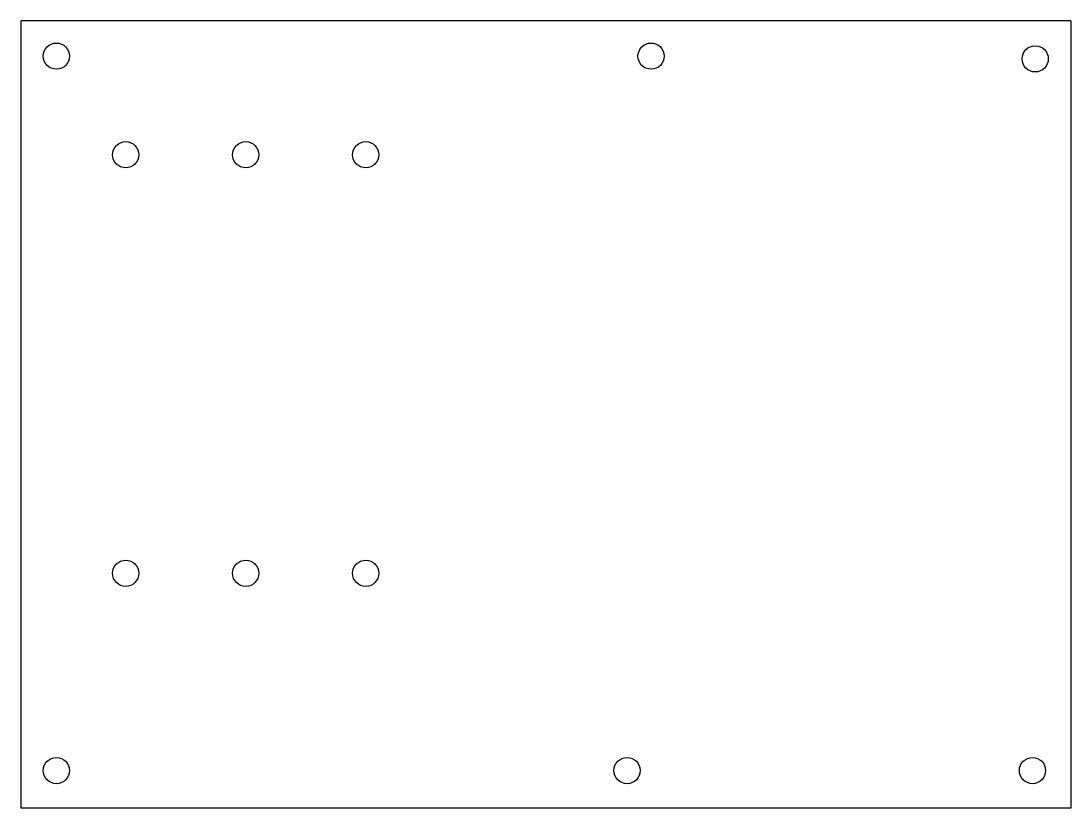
# Model space of a CAD drawing. Header units: millimetres. Extents: x 0 to 100, y 0 to 75.
import ezdxf

# ---------------------------------------------------------------- set-up
doc = ezdxf.new("R2010")
doc.units = ezdxf.units.MM
doc.layers.add('holes', color=7, linetype='CONTINUOUS', lineweight=25, true_color=0x000000)
doc.layers.add('pcb', color=7, linetype='CONTINUOUS', lineweight=25, true_color=0x000000)

msp = doc.modelspace()

# ---------------------------------------------------------------- linework, layer by layer
at = {"layer": 'holes'}
for centre in [(3.37, 71.65), (60.01, 71.65), (96.59, 71.39), (9.97, 62.25), (21.4, 62.25), (32.83, 62.25), (9.97, 22.37), (21.4, 22.37), (32.83, 22.37), (3.37, 3.57), (57.72, 3.57), (96.33, 3.57)]:
    msp.add_circle(centre, 1.25, dxfattribs=at)
at = {"layer": 'pcb'}
for p, q in [((100, 75), (0, 75)), ((0, 75), (0, 0)), ((100, 75), (100, 0)), ((100, 0), (0, 0))]:
    msp.add_line(p, q, dxfattribs=at)

doc.saveas('drawing.dxf')
